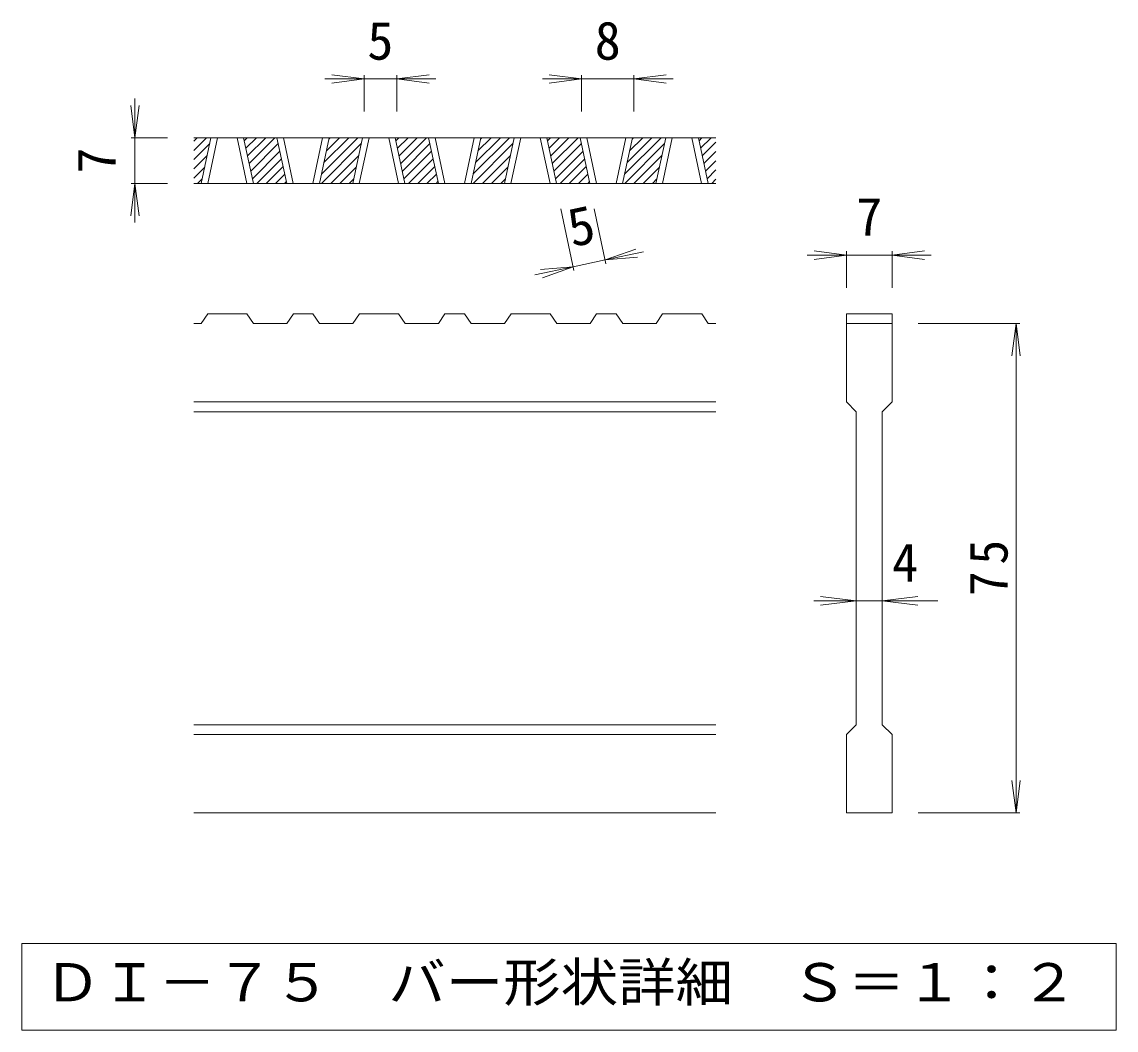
# Model space of a CAD drawing. Units: millimetres on the paper, enlarged 6 times, with parts at other scales. Extents: x -1124 to 1035, y -823 to 773.
# Drawn here: x 481 to 984, y -225 to 238 of the extents above; entities that cross this region are included whole.
import ezdxf
from ezdxf.enums import TextEntityAlignment as Align

# ---------------------------------------------------------------- set-up
doc = ezdxf.new("R2010")
doc.units = ezdxf.units.MM
doc.header["$LTSCALE"] = 6
doc.layers.add('D-0_通り芯', color=3, linetype='Continuous', lineweight=9)
doc.layers.add('D-4_寸法', color=7, linetype='Continuous', lineweight=9)
doc.styles.add('ＭＳ ゴシック', font='')
doc.styles.get('ＭＳ ゴシック').set_extended_font_data('MS Gothic')

msp = doc.modelspace()

# ---------------------------------------------------------------- linework, layer by layer
at = {"layer": 'D-0_通り芯'}
for p, q in [((799.918, 184.937), (559.918, 184.937)), ((559.918, 183.353), (561.502, 184.937)), ((559.918, 179.11), (565.745, 184.937)), ((559.918, 174.867), (567.272, 182.221)), ((563.359, 163.937), (567.853, 184.937)), ((566.359, 163.937), (570.853, 184.937)), ((579.853, 184.937), (584.347, 163.937)), ((582.853, 184.937), (587.347, 163.937)), ((583.145, 183.57), (584.512, 184.937)), ((583.893, 180.075), (588.755, 184.937)), ((584.641, 176.58), (592.998, 184.937)), ((585.389, 173.086), (597.24, 184.937)), ((586.137, 169.591), (598.772, 182.227)), ((602.686, 163.937), (598.192, 184.937)), ((605.686, 163.937), (601.192, 184.937)), ((619.18, 184.937), (614.686, 163.937)), ((622.192, 184.937), (617.698, 163.937)), ((618.59, 168.103), (635.424, 184.937)), ((618.666, 163.937), (636.951, 182.221)), ((619.745, 173.501), (631.181, 184.937)), ((620.9, 178.898), (626.939, 184.937)), ((622.055, 184.296), (622.696, 184.937)), ((633.038, 163.937), (637.532, 184.937)), ((636.038, 163.937), (640.532, 184.937)), ((649.532, 184.937), (654.026, 163.937)), ((652.532, 184.937), (657.026, 163.937)), ((652.825, 183.57), (654.192, 184.937)), ((653.572, 180.075), (658.434, 184.937)), ((654.32, 176.58), (662.677, 184.937)), ((655.068, 173.086), (666.919, 184.937)), ((655.816, 169.591), (668.452, 182.227)), ((672.366, 163.937), (667.872, 184.937)), ((675.366, 163.937), (670.872, 184.937)), ((688.86, 184.937), (684.366, 163.937)), ((691.872, 184.937), (687.378, 163.937)), ((688.269, 168.103), (705.103, 184.937)), ((688.346, 163.937), (706.63, 182.221)), ((689.424, 173.501), (700.861, 184.937)), ((690.579, 178.898), (696.618, 184.937)), ((691.734, 184.296), (692.375, 184.937)), ((702.717, 163.937), (707.211, 184.937)), ((705.717, 163.937), (710.211, 184.937)), ((719.211, 184.937), (723.705, 163.937)), ((722.211, 184.937), (726.705, 163.937)), ((722.504, 183.57), (723.871, 184.937)), ((723.252, 180.075), (728.113, 184.937)), ((724, 176.58), (732.356, 184.937)), ((724.747, 173.086), (736.599, 184.937)), ((725.495, 169.591), (738.131, 182.227)), ((742.045, 163.937), (737.551, 184.937)), ((745.045, 163.937), (740.551, 184.937)), ((758.539, 184.937), (754.045, 163.937)), ((761.551, 184.937), (757.057, 163.937)), ((757.948, 168.103), (774.783, 184.937)), ((758.025, 163.937), (776.309, 182.221)), ((759.103, 173.501), (770.54, 184.937)), ((760.259, 178.898), (766.297, 184.937)), ((761.414, 184.296), (762.055, 184.937)), ((772.396, 163.937), (776.89, 184.937)), ((775.396, 163.937), (779.89, 184.937)), ((788.89, 184.937), (793.384, 163.937)), ((791.89, 184.937), (796.384, 163.937)), ((792.183, 183.57), (793.55, 184.937)), ((792.931, 180.075), (797.793, 184.937)), ((793.679, 176.58), (799.918, 182.819)), ((559.918, 170.625), (566.116, 176.823)), ((586.885, 166.096), (599.52, 178.732)), ((622.909, 163.937), (635.796, 176.823)), ((656.564, 166.096), (669.2, 178.732)), ((692.588, 163.937), (705.475, 176.823)), ((726.243, 166.096), (738.879, 178.732)), ((762.268, 163.937), (775.154, 176.823)), ((794.427, 173.086), (799.918, 178.577)), ((559.918, 166.382), (564.961, 171.426)), ((588.968, 163.937), (600.268, 175.237)), ((593.211, 163.937), (601.016, 171.742)), ((627.152, 163.937), (634.641, 171.426)), ((658.647, 163.937), (669.947, 175.237)), ((662.89, 163.937), (670.695, 171.742)), ((696.831, 163.937), (704.32, 171.426)), ((728.326, 163.937), (739.627, 175.237)), ((732.569, 163.937), (740.374, 171.742)), ((766.51, 163.937), (773.999, 171.426)), ((795.174, 169.591), (799.918, 174.334)), ((561.715, 163.937), (563.806, 166.028)), ((597.453, 163.937), (601.764, 168.248)), ((631.394, 163.937), (633.485, 166.028)), ((667.133, 163.937), (671.443, 168.248)), ((701.074, 163.937), (703.165, 166.028)), ((736.812, 163.937), (741.122, 168.248)), ((770.753, 163.937), (772.844, 166.028)), ((795.922, 166.096), (799.918, 170.092)), ((799.918, 163.937), (559.918, 163.937)), ((601.696, 163.937), (602.512, 164.753)), ((671.375, 163.937), (672.191, 164.753)), ((741.054, 163.937), (741.87, 164.753)), ((798.006, 163.937), (799.918, 165.849)), ((563.411, 99.437), (566.411, 103.937)), ((584.399, 103.937), (566.411, 103.937)), ((584.399, 103.937), (587.399, 99.437)), ((602.738, 99.437), (605.738, 103.937)), ((614.738, 103.937), (605.738, 103.937)), ((614.738, 103.937), (617.75, 99.437)), ((633.09, 99.437), (636.09, 103.937)), ((654.078, 103.937), (636.09, 103.937)), ((654.078, 103.937), (657.078, 99.437)), ((672.418, 99.437), (675.418, 103.937)), ((684.418, 103.937), (675.418, 103.937)), ((684.418, 103.937), (687.43, 99.437)), ((702.769, 99.437), (705.769, 103.937)), ((723.757, 103.937), (705.769, 103.937)), ((723.757, 103.937), (726.757, 99.437)), ((742.097, 99.437), (745.097, 103.937)), ((754.097, 103.937), (745.097, 103.937)), ((754.097, 103.937), (757.109, 99.437)), ((772.449, 99.437), (775.449, 103.937)), ((793.437, 103.937), (775.449, 103.937)), ((793.437, 103.937), (796.437, 99.437)), ((859.918, 103.937), (859.918, 99.437)), ((563.411, 99.437), (559.918, 99.437)), ((602.738, 99.437), (587.399, 99.437)), ((633.09, 99.437), (617.75, 99.437)), ((672.418, 99.437), (657.078, 99.437)), ((702.769, 99.437), (687.43, 99.437)), ((742.097, 99.437), (726.757, 99.437)), ((772.449, 99.437), (757.109, 99.437)), ((799.918, 99.437), (796.437, 99.437)), ((859.918, 99.437), (880.918, 99.437)), ((859.918, 63.437), (859.918, 99.437)), ((880.918, 99.437), (880.918, 63.437)), ((799.918, 63.437), (559.918, 63.437)), ((859.918, 63.437), (864.418, 58.937)), ((876.417, 58.937), (880.918, 63.437)), ((799.918, 58.937), (559.918, 58.937)), ((864.418, -85.063), (864.418, 58.937)), ((876.417, 58.937), (876.417, -85.063)), ((799.918, -85.063), (559.918, -85.063)), ((859.918, -89.563), (864.418, -85.063)), ((876.417, -85.063), (880.918, -89.563)), ((799.918, -89.563), (559.918, -89.563)), ((859.918, -125.563), (859.918, -89.563)), ((880.918, -89.563), (880.918, -125.563)), ((799.918, -125.563), (559.918, -125.563)), ((880.918, -125.563), (859.918, -125.563))]:
    msp.add_line(p, q, dxfattribs=at)
msp.add_lwpolyline([(859.918, 103.937), (880.918, 103.937), (880.918, 99.437)], dxfattribs=at)
at = {"layer": 'D-0_通り芯', "color": 7}
msp.add_lwpolyline([(480.925, -185.563), (480.925, -225.434), (983.91, -225.434), (983.91, -185.563)], close=True, dxfattribs=at)
at = {"layer": 'D-4_寸法'}
for p, q in [((638.217, 211.937), (620.217, 211.937)), ((638.217, 211.937), (623.345, 213.895)), ((638.217, 211.937), (623.345, 209.979)), ((638.217, 213.737), (638.217, 196.937)), ((653.217, 211.937), (638.217, 211.937)), ((653.217, 211.937), (668.089, 213.895)), ((653.217, 213.737), (653.217, 196.937)), ((653.217, 211.937), (668.089, 209.979)), ((653.217, 211.937), (671.217, 211.937)), ((738.236, 211.937), (720.236, 211.937)), ((738.236, 211.937), (723.364, 213.895)), ((738.236, 211.937), (723.364, 209.979)), ((738.236, 213.737), (738.236, 196.937)), ((762.236, 211.937), (738.236, 211.937)), ((762.236, 211.937), (777.108, 213.895)), ((762.236, 213.737), (762.236, 196.937)), ((762.236, 211.937), (777.108, 209.979)), ((762.236, 211.937), (780.236, 211.937)), ((532.918, 184.937), (532.918, 202.937)), ((532.918, 184.937), (530.96, 199.809)), ((532.918, 184.937), (534.876, 199.809)), ((531.118, 184.937), (547.918, 184.937)), ((532.918, 184.937), (532.918, 163.937)), ((532.918, 163.937), (530.96, 149.065)), ((531.118, 163.937), (547.918, 163.937)), ((532.918, 163.937), (534.876, 149.065)), ((532.918, 163.937), (532.918, 145.937)), ((734.694, 123.835), (728.623, 152.203)), ((749.362, 126.974), (743.963, 152.203)), ((748.985, 128.734), (763.118, 133.76)), ((748.985, 128.734), (766.587, 132.501)), ((859.918, 130.937), (841.918, 130.937)), ((859.918, 130.937), (845.046, 132.895)), ((859.918, 130.937), (845.046, 128.979)), ((859.918, 132.737), (859.918, 115.937)), ((880.918, 130.937), (859.918, 130.937)), ((880.918, 130.937), (895.789, 132.895)), ((880.918, 132.737), (880.918, 115.937)), ((880.918, 130.937), (895.789, 128.979)), ((880.918, 130.937), (898.918, 130.937)), ((748.985, 128.734), (734.317, 125.595)), ((748.985, 128.734), (763.937, 129.931)), ((734.317, 125.595), (716.716, 121.828)), ((734.317, 125.595), (719.365, 124.398)), ((734.317, 125.595), (720.185, 120.568)), ((939.718, 99.437), (892.918, 99.437)), ((937.918, 99.437), (935.96, 84.566)), ((937.918, 99.437), (939.875, 84.566)), ((937.918, -125.563), (937.918, 99.437)), ((864.418, -28.063), (844.918, -28.063)), ((864.418, -28.063), (848.046, -26.105)), ((864.418, -28.063), (848.046, -30.021)), ((876.417, -28.063), (864.418, -28.063)), ((876.417, -28.063), (892.789, -26.105)), ((876.417, -28.063), (892.789, -30.021)), ((876.417, -28.063), (901.917, -28.063)), ((937.918, -125.563), (935.96, -110.691)), ((937.918, -125.563), (939.875, -110.691)), ((939.718, -125.563), (892.918, -125.563))]:
    msp.add_line(p, q, dxfattribs=at)

# ---------------------------------------------------------------- texts
at = {"layer": 'D-0_通り芯', "color": 2, "style": 'ＭＳ ゴシック', "width": 1.1}
msp.add_text('ＤＩ－７５\u3000バー形状詳細\u3000Ｓ＝１：２', height=17.6, dxfattribs=at).set_placement((490.918, -217.498), align=Align.BOTTOM_LEFT)
at = {"layer": 'D-4_寸法', "color": 2, "style": 'ＭＳ ゴシック'}
for s, p in [('5', (639.717, 215.537)), ('8', (744.236, 215.537)), ('7', (864.418, 134.537)), ('4', (880.918, -24.463))]:
    msp.add_text(s, height=17.6, dxfattribs=at).set_placement(p, align=Align.BOTTOM_LEFT)
for s, rotation, p in [('7', 90, (529.318, 168.437)), ('5', 12.079, (735.031, 129.429))]:
    msp.add_text(s, height=17.6, rotation=rotation, dxfattribs=at).set_placement(p, align=Align.BOTTOM_LEFT)
at = {"layer": 'D-4_寸法', "color": 2, "insert": (934.318, -25.813), "char_height": 17.6, "attachment_point": 7, "rotation": 90, "style": 'ＭＳ ゴシック'}
msp.add_mtext('\\T1.27;\\W0.95;75', dxfattribs=at)

doc.saveas('drawing.dxf')
